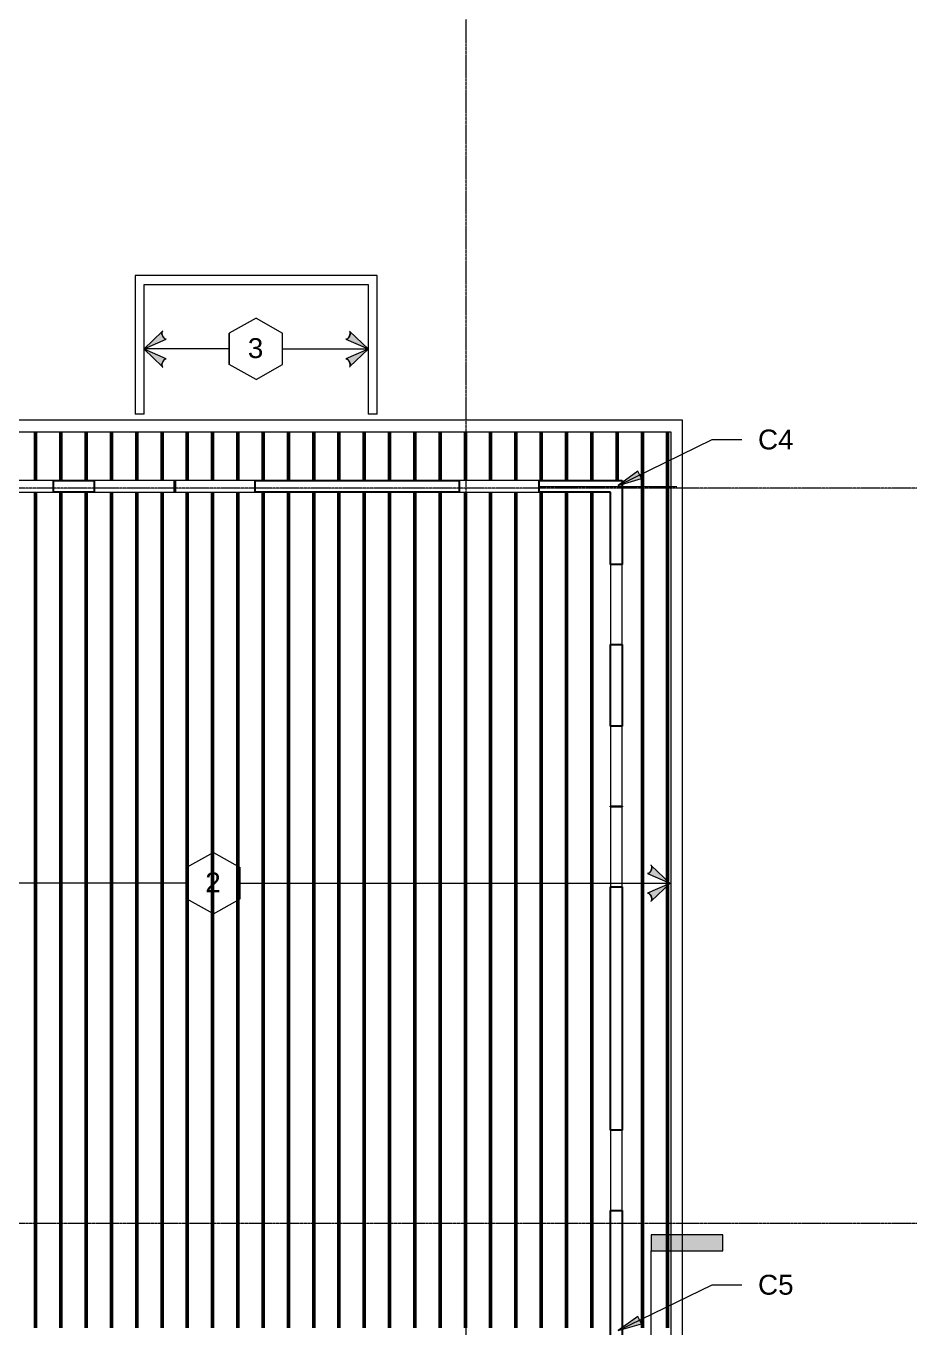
# Model space of a CAD drawing. Header units: inches. Extents: x -4036 to -1914, y 2 to 12338.
# Drawn here: x -2382 to -1959, y 10418 to 11036 of the extents above; entities that cross this region are included whole.
import ezdxf

# ---------------------------------------------------------------- set-up
doc = ezdxf.new("R2010")
doc.units = ezdxf.units.IN
doc.header["$MEASUREMENT"] = 0
doc.linetypes.add('Línea de rejilla', pattern=[0.875, 0.5, -0.125, 0.125, -0.125])
for name, color, linetype, lineweight in [('A-ANNO-NOTE', 131, 'Continuous', 9), ('A-DETL-GENF', 92, 'Continuous', 9), ('A-DETL-THIN', 151, 'Continuous', 9), ('A-WALL', 113, 'Continuous', 9), ('G-ANNO-SYMB', 111, 'Continuous', 9), ('G-ANNO-TEXT', 231, 'Continuous', 9), ('I-WALL', 2, 'Continuous', 9), ('S-BEAM', 12, 'Continuous', 9), ('S-BEAM-ANLY', 10, 'Continuous', 50), ('S-GRID', 1, 'Continuous', 9)]:
    doc.layers.add(name, color=color, linetype=linetype, lineweight=lineweight)
doc.styles.add('Arial', font='arial.ttf', dxfattribs={"height": 9.448819})

# ---------------------------------------------------------------- blocks, each defined once
blk = doc.blocks.new('TRUSS - 24_-V50-FRAMING PLAN - 2ND FLOOR')
at = {"layer": 'S-BEAM'}
for p, q in [((184.15, 0), (-212.8, 0)), ((212.8, 0), (189.65, 0))]:
    blk.add_line(p, q, dxfattribs=at)
blk = doc.blocks.new('TRUSS - 24_-V49-FRAMING PLAN - 2ND FLOOR')
at = {"layer": 'S-BEAM'}
blk.add_line((212.8, 0), (189.65, 0), dxfattribs=at)
blk = doc.blocks.new('TRUSS - 24_-1506883-FRAMING PLAN - 2ND FLOOR')
at = {"layer": 'S-BEAM'}
blk.add_line((212.8, 0), (-212.8, 0), dxfattribs=at)
blk = doc.blocks.new('TRUSS - 24_-V86-FRAMING PLAN - 2ND FLOOR')
at = {"layer": 'S-BEAM'}
for p, q in [((-2.63, 0), (-212.8, 0)), ((-1.05, 0), (-2.14, 0)), ((212.8, 0), (-0.55, 0))]:
    blk.add_line(p, q, dxfattribs=at)
blk = doc.blocks.new('TRUSSES - TRUSSES-1430589-FRAMING PLAN - 2ND FLOOR')
at = {"layer": 'A-DETL-GENF'}
h = blk.add_hatch(color=256, dxfattribs=at)
h.paths.add_polyline_path([(-207.94, 8.4), (-216.54, 0.23), (-206.18, 4.79), (-206.39, 4.81), (-206.61, 4.9), (-206.85, 5.06), (-207.3, 5.53), (-207.7, 6.17), (-207.97, 6.89), (-208.08, 7.59), (-208.03, 8.17)], flags=0)
h.paths.add_polyline_path([(-216.54, 0), (-207.94, -8.17), (-208.03, -7.95), (-208.08, -7.68), (-208.05, -7.02), (-207.85, -6.3), (-207.51, -5.61), (-207.08, -5.04), (-206.61, -4.68), (-206.39, -4.59), (-206.18, -4.56), (-205.99, -4.6)], flags=0)
h = blk.add_hatch(color=256, dxfattribs=at)
h.paths.add_polyline_path([(207.94, 8.4), (208.03, 8.17), (208.08, 7.9), (208.05, 7.25), (207.85, 6.53), (207.51, 5.84), (207.08, 5.27), (206.61, 4.9), (206.39, 4.81), (206.18, 4.79), (205.99, 4.83), (216.54, 0.23)], flags=0)
h.paths.add_polyline_path([(216.54, 0), (206.18, -4.56), (206.39, -4.59), (206.61, -4.68), (206.85, -4.83), (207.3, -5.31), (207.7, -5.95), (207.97, -6.66), (208.08, -7.36), (208.03, -7.95), (207.94, -8.17), (212.49, -3.85)], flags=0)
for p, q in [((0, 14.61), (-12.61, 7.43)), ((0, 14.61), (12.85, 7.43)), ((-207.94, 8.4), (-216.54, 0.23)), ((-207.94, 8.4), (-207.66, 8.66)), ((-12.61, 7.43), (-12.61, -7.43)), ((12.85, -7.43), (12.85, 7.43)), ((12.85, 7.43), (12.85, -7.43)), ((207.94, 8.4), (207.66, 8.66)), ((216.54, 0.23), (207.94, 8.4)), ((-216.54, 0.23), (-205.99, 4.83)), ((-216.54, 0), (-207.94, -8.17)), ((-205.99, -4.6), (-216.54, 0)), ((-12.61, 0), (-216.54, 0)), ((12.85, 0), (216.54, 0)), ((205.99, 4.83), (216.54, 0.23)), ((216.54, 0), (205.99, -4.6)), ((207.94, -8.17), (216.54, 0)), ((-207.94, -8.17), (-207.66, -8.43)), ((0, -14.56), (-12.61, -7.43)), ((0, -14.56), (12.85, -7.43)), ((207.94, -8.17), (207.66, -8.43))]:
    blk.add_line(p, q, dxfattribs=at)
for centre, major_axis, start_param, end_param in [((-206.82, 6.74), (-0.84, 1.91), 0.527907, 1.031328), ((-206.82, 6.74), (-0.84, 1.91), 1.058732, 1.553534), ((-206.82, 6.74), (-0.84, 1.91), 0, 0.515859), ((-206.82, 6.74), (-0.84, 1.91), 1.586991, 2.08013), ((206.82, 6.74), (0.84, 1.91), 4.203055, 4.696194), ((206.82, 6.74), (0.84, 1.91), 5.767326, 6.283185), ((206.82, 6.74), (0.84, 1.91), 4.729651, 5.224453), ((206.82, 6.74), (0.84, 1.91), 5.251857, 5.755279), ((-206.82, 6.74), (-0.84, 1.91), 2.111632, 2.609761), ((-206.82, 6.74), (-0.84, 1.91), 2.630892, 3.141593), ((206.82, 6.74), (0.84, 1.91), 3.141593, 3.652293), ((206.82, 6.74), (0.84, 1.91), 3.673425, 4.171554), ((-206.82, -6.52), (0.84, 1.91), 1.588058, 2.082861), ((-206.82, -6.52), (0.84, 1.91), 1.061463, 1.554602), ((-206.82, -6.52), (0.84, 1.91), 0.531832, 1.029961), ((-206.82, -6.52), (0.84, 1.91), 0, 0.5107), ((206.82, -6.52), (-0.84, 1.91), 5.772485, 6.283185), ((206.82, -6.52), (-0.84, 1.91), 5.253224, 5.751353), ((206.82, -6.52), (-0.84, 1.91), 4.728584, 5.221723), ((206.82, -6.52), (-0.84, 1.91), 4.200325, 4.695127), ((-206.82, -6.52), (0.84, 1.91), 2.110265, 2.613686), ((-206.82, -6.52), (0.84, 1.91), 2.625734, 3.141593), ((206.82, -6.52), (-0.84, 1.91), 3.141593, 3.657452), ((206.82, -6.52), (-0.84, 1.91), 3.669499, 4.172921)]:
    blk.add_ellipse(centre, major_axis=major_axis, ratio=0.493649, start_param=start_param, end_param=end_param, dxfattribs=at)
for points, knots in [([(-205.99, 4.83), (-206.05, 4.81), (-206.17, 4.78), (-206.39, 4.8), (-206.61, 4.89), (-206.93, 5.1), (-207.32, 5.5), (-207.72, 6.16), (-208.02, 6.96), (-208.11, 7.64), (-208.05, 8.12), (-207.98, 8.31), (-207.94, 8.4)], [0, 0, 0, 0, 0.066667, 0.133333, 0.2, 0.266667, 0.4, 0.533333, 0.666667, 0.833333, 0.916667, 1, 1, 1, 1]), ([(207.94, 8.4), (207.97, 8.33), (208.03, 8.18), (208.1, 7.82), (208.07, 7.26), (207.87, 6.52), (207.54, 5.84), (207.14, 5.3), (206.73, 4.94), (206.39, 4.79), (206.15, 4.78), (206.04, 4.81), (205.99, 4.83)], [0, 0, 0, 0, 0.066667, 0.133333, 0.266667, 0.4, 0.533333, 0.65, 0.766667, 0.883333, 0.941667, 1, 1, 1, 1]), ([(-207.94, -8.17), (-207.97, -8.1), (-208.03, -7.96), (-208.1, -7.59), (-208.07, -7.03), (-207.87, -6.3), (-207.54, -5.62), (-207.14, -5.08), (-206.73, -4.71), (-206.39, -4.57), (-206.15, -4.55), (-206.04, -4.58), (-205.99, -4.6)], [0, 0, 0, 0, 0.066667, 0.133333, 0.266667, 0.4, 0.533333, 0.65, 0.766667, 0.883333, 0.941667, 1, 1, 1, 1]), ([(205.99, -4.6), (206.05, -4.58), (206.17, -4.55), (206.39, -4.57), (206.61, -4.67), (206.93, -4.87), (207.32, -5.28), (207.72, -5.93), (208.02, -6.73), (208.11, -7.41), (208.05, -7.9), (207.98, -8.09), (207.94, -8.17)], [0, 0, 0, 0, 0.066667, 0.133333, 0.2, 0.266667, 0.4, 0.533333, 0.666667, 0.833333, 0.916667, 1, 1, 1, 1])]:
    blk.add_open_spline(points, degree=3, knots=knots, dxfattribs=at)
blk = doc.blocks.new('TRUSSES - TRUSSES-1431472-FRAMING PLAN - 2ND FLOOR')
at = {"layer": 'A-DETL-GENF'}
h = blk.add_hatch(color=256, dxfattribs=at)
h.paths.add_polyline_path([(-44.56, 8.4), (-53.16, 0.23), (-42.8, 4.79), (-43.02, 4.81), (-43.24, 4.9), (-43.48, 5.06), (-43.93, 5.53), (-44.32, 6.17), (-44.59, 6.89), (-44.71, 7.59), (-44.65, 8.17)], flags=0)
h.paths.add_polyline_path([(-53.16, 0), (-44.56, -8.17), (-44.65, -7.95), (-44.7, -7.68), (-44.67, -7.02), (-44.48, -6.3), (-44.14, -5.61), (-43.71, -5.04), (-43.24, -4.68), (-43.02, -4.59), (-42.8, -4.56), (-42.62, -4.6), (-47.87, -2.31)], flags=0)
h = blk.add_hatch(color=256, dxfattribs=at)
h.paths.add_polyline_path([(44.56, 8.4), (44.65, 8.17), (44.7, 7.9), (44.67, 7.25), (44.48, 6.53), (44.14, 5.84), (43.71, 5.27), (43.24, 4.9), (43.02, 4.81), (42.8, 4.79), (42.62, 4.83), (53.16, 0.23)], flags=0)
h.paths.add_polyline_path([(53.16, 0), (42.8, -4.56), (43.02, -4.59), (43.24, -4.68), (43.48, -4.83), (43.93, -5.31), (44.32, -5.95), (44.59, -6.66), (44.71, -7.36), (44.65, -7.95), (44.56, -8.17)], flags=0)
for p, q in [((0, 14.61), (-12.61, 7.43)), ((0, 14.61), (12.85, 7.43)), ((-44.56, 8.4), (-53.16, 0.23)), ((-44.56, 8.4), (-44.29, 8.66)), ((-12.61, 7.43), (-12.61, -7.43)), ((12.85, -7.43), (12.85, 7.43)), ((12.85, 7.43), (12.85, -7.43)), ((44.56, 8.4), (44.29, 8.66)), ((53.16, 0.23), (44.56, 8.4)), ((-53.16, 0.23), (-42.62, 4.83)), ((-53.16, 0), (-44.56, -8.17)), ((-42.62, -4.6), (-53.16, 0)), ((-12.61, 0), (-53.16, 0)), ((12.85, 0), (53.16, 0)), ((42.62, 4.83), (53.16, 0.23)), ((53.16, 0), (42.62, -4.6)), ((44.56, -8.17), (53.16, 0)), ((-44.56, -8.17), (-44.29, -8.43)), ((0, -14.56), (-12.61, -7.43)), ((0, -14.56), (12.85, -7.43)), ((44.56, -8.17), (44.29, -8.43))]:
    blk.add_line(p, q, dxfattribs=at)
for centre, major_axis, start_param, end_param in [((-43.45, 6.74), (-0.84, 1.91), 0.527907, 1.031328), ((-43.45, 6.74), (-0.84, 1.91), 1.058732, 1.553534), ((-43.45, 6.74), (-0.84, 1.91), 0, 0.515859), ((-43.45, 6.74), (-0.84, 1.91), 1.586991, 2.08013), ((43.45, 6.74), (0.84, 1.91), 4.203055, 4.696194), ((43.45, 6.74), (0.84, 1.91), 5.767326, 6.283185), ((43.45, 6.74), (0.84, 1.91), 4.729651, 5.224453), ((43.45, 6.74), (0.84, 1.91), 5.251857, 5.755279), ((-43.45, 6.74), (-0.84, 1.91), 2.111632, 2.609761), ((-43.45, 6.74), (-0.84, 1.91), 2.630892, 3.141593), ((43.45, 6.74), (0.84, 1.91), 3.141593, 3.652293), ((43.45, 6.74), (0.84, 1.91), 3.673425, 4.171554), ((-43.45, -6.52), (0.84, 1.91), 1.588058, 2.082861), ((-43.45, -6.52), (0.84, 1.91), 1.061463, 1.554602), ((-43.45, -6.52), (0.84, 1.91), 0.531832, 1.029961), ((-43.45, -6.52), (0.84, 1.91), 0, 0.5107), ((43.45, -6.52), (-0.84, 1.91), 5.772485, 6.283185), ((43.45, -6.52), (-0.84, 1.91), 5.253224, 5.751353), ((43.45, -6.52), (-0.84, 1.91), 4.728584, 5.221723), ((43.45, -6.52), (-0.84, 1.91), 4.200325, 4.695127), ((-43.45, -6.52), (0.84, 1.91), 2.110265, 2.613686), ((-43.45, -6.52), (0.84, 1.91), 2.625734, 3.141593), ((43.45, -6.52), (-0.84, 1.91), 3.141593, 3.657452), ((43.45, -6.52), (-0.84, 1.91), 3.669499, 4.172921)]:
    blk.add_ellipse(centre, major_axis=major_axis, ratio=0.493649, start_param=start_param, end_param=end_param, dxfattribs=at)
for points, knots in [([(-42.62, 4.83), (-42.68, 4.81), (-42.8, 4.78), (-43.01, 4.8), (-43.24, 4.89), (-43.55, 5.1), (-43.94, 5.5), (-44.34, 6.16), (-44.64, 6.96), (-44.74, 7.64), (-44.68, 8.12), (-44.61, 8.31), (-44.56, 8.4)], [0, 0, 0, 0, 0.066667, 0.133333, 0.2, 0.266667, 0.4, 0.533333, 0.666667, 0.833333, 0.916667, 1, 1, 1, 1]), ([(44.56, 8.4), (44.6, 8.33), (44.66, 8.18), (44.73, 7.82), (44.7, 7.26), (44.5, 6.52), (44.17, 5.84), (43.77, 5.3), (43.36, 4.94), (43.02, 4.79), (42.78, 4.78), (42.67, 4.81), (42.62, 4.83)], [0, 0, 0, 0, 0.066667, 0.133333, 0.266667, 0.4, 0.533333, 0.65, 0.766667, 0.883333, 0.941667, 1, 1, 1, 1]), ([(-44.56, -8.17), (-44.6, -8.1), (-44.66, -7.96), (-44.73, -7.59), (-44.7, -7.03), (-44.5, -6.3), (-44.17, -5.62), (-43.77, -5.08), (-43.36, -4.71), (-43.02, -4.57), (-42.78, -4.55), (-42.67, -4.58), (-42.62, -4.6)], [0, 0, 0, 0, 0.066667, 0.133333, 0.266667, 0.4, 0.533333, 0.65, 0.766667, 0.883333, 0.941667, 1, 1, 1, 1]), ([(42.62, -4.6), (42.68, -4.58), (42.8, -4.55), (43.01, -4.57), (43.24, -4.67), (43.55, -4.87), (43.94, -5.28), (44.34, -5.93), (44.64, -6.73), (44.74, -7.41), (44.68, -7.9), (44.61, -8.09), (44.56, -8.17)], [0, 0, 0, 0, 0.066667, 0.133333, 0.2, 0.266667, 0.4, 0.533333, 0.666667, 0.833333, 0.916667, 1, 1, 1, 1])]:
    blk.add_open_spline(points, degree=3, knots=knots, dxfattribs=at)
blk = doc.blocks.new('Vista de diseño - Extremo final de sección - Rellenado-14997-FRAMING PLAN - 2ND FLOOR')
at = {"layer": 'G-ANNO-SYMB'}
blk.add_hatch(color=256, dxfattribs=at).paths.add_polyline_path([(0, 0.3543), (0, 0), (-0.0787, 0), (-0.0787, 0.3543)], flags=0)
for p, q in [((0, 0.3543), (-0.0787, 0.3543)), ((-0.0787, 0.3543), (-0.0787, 0)), ((0, 0), (0, 0.3543)), ((-0.0787, 0), (0, 0))]:
    blk.add_line(p, q, dxfattribs=at)

msp = doc.modelspace()

# ---------------------------------------------------------------- hatches: boundary and pattern name
at = {"layer": 'G-ANNO-TEXT'}
for points in [[(-2101.19, 10817.73), (-2090.13, 10820.92), (-2091.89, 10824.51)], [(-2101.19, 10416.28), (-2090.13, 10419.47), (-2091.89, 10423.06)]]:
    msp.add_hatch(color=50, dxfattribs=at).paths.add_polyline_path(points, flags=0)

# ---------------------------------------------------------------- linework, layer by layer
at = {"layer": 'A-DETL-THIN'}
msp.add_line((-2138.91, 10817.24), (-2073.42, 10817.24), dxfattribs=at)
at = {"layer": 'A-WALL'}
for p, q in [((-2215.71, 10917.39), (-2330.54, 10917.39)), ((-2330.54, 10917.39), (-2330.54, 10851.58)), ((-2215.71, 10851.58), (-2215.71, 10917.39)), ((-2326.29, 10913.14), (-2219.96, 10913.14)), ((-2326.29, 10851.58), (-2326.29, 10913.14)), ((-2219.96, 10913.14), (-2219.96, 10851.58)), ((-2326.29, 10851.58), (-2330.54, 10851.58)), ((-2215.71, 10851.58), (-2219.96, 10851.58))]:
    msp.add_line(p, q, dxfattribs=at)
at = {"layer": 'G-ANNO-SYMB'}
msp.add_line((-2085.59, 10369.28), (-2085.59, 10454.14), dxfattribs=at)
at = {"layer": 'G-ANNO-TEXT', "color": 50}
for p, q in [((-2101.19, 10817.73), (-2056.7, 10839.51)), ((-2056.7, 10839.51), (-2042.55, 10839.51)), ((-2091.89, 10824.51), (-2101.19, 10817.73)), ((-2090.13, 10820.92), (-2091.89, 10824.51)), ((-2101.19, 10817.73), (-2090.13, 10820.92)), ((-2101.19, 10416.28), (-2056.7, 10438.06)), ((-2056.7, 10438.06), (-2042.55, 10438.06)), ((-2091.89, 10423.06), (-2101.19, 10416.28)), ((-2101.19, 10416.28), (-2090.13, 10419.47)), ((-2090.13, 10419.47), (-2091.89, 10423.06))]:
    msp.add_line(p, q, dxfattribs=at)
at = {"layer": 'I-WALL'}
for p, q in [((-2070.67, 10848.64), (-3402.8, 10848.64)), ((-2070.67, 9982.94), (-2070.67, 10848.64)), ((-3403.17, 10843.14), (-2076.17, 10843.14)), ((-2076.17, 10843.14), (-2076.17, 9988.44)), ((-2369.31, 10819.99), (-2407.34, 10819.99)), ((-2311.9, 10819.99), (-2349.92, 10819.99)), ((-2273.5, 10819.99), (-2311.52, 10819.99)), ((-2138.72, 10819.99), (-2176.75, 10819.99)), ((-2407.34, 10814.49), (-2369.31, 10814.49)), ((-2349.92, 10814.49), (-2311.9, 10814.49)), ((-2311.52, 10814.49), (-2273.5, 10814.49)), ((-2176.75, 10814.49), (-2138.72, 10814.49)), ((-2104.82, 10780.21), (-2104.82, 10742.19)), ((-2099.32, 10742.19), (-2099.32, 10780.21)), ((-2104.82, 10703.41), (-2104.82, 10665.39)), ((-2099.32, 10665.39), (-2099.32, 10703.41)), ((-2104.82, 10665.01), (-2104.82, 10626.99)), ((-2099.32, 10626.99), (-2099.32, 10665.01)), ((-2104.82, 10511.41), (-2104.82, 10473.39)), ((-2099.32, 10473.39), (-2099.32, 10511.41))]:
    msp.add_line(p, q, dxfattribs=at)
at = {"layer": 'I-WALL', "lineweight": 25}
for p, q in [((-2369.31, 10819.99), (-2349.92, 10819.99)), ((-2369.31, 10814.49), (-2369.31, 10819.99)), ((-2349.92, 10819.99), (-2349.92, 10814.49)), ((-2311.9, 10819.99), (-2311.52, 10819.99)), ((-2311.9, 10814.49), (-2311.9, 10819.99)), ((-2311.52, 10819.99), (-2311.52, 10814.49)), ((-2273.5, 10819.99), (-2176.75, 10819.99)), ((-2273.5, 10814.49), (-2273.5, 10819.99)), ((-2176.75, 10819.99), (-2176.75, 10814.49)), ((-2138.72, 10819.99), (-2099.32, 10819.99)), ((-2138.72, 10814.49), (-2138.72, 10819.99)), ((-2099.32, 10819.99), (-2099.32, 10780.21)), ((-2349.92, 10814.49), (-2369.31, 10814.49)), ((-2311.52, 10814.49), (-2311.9, 10814.49)), ((-2176.75, 10814.49), (-2273.5, 10814.49)), ((-2104.82, 10814.49), (-2138.72, 10814.49)), ((-2104.82, 10780.21), (-2104.82, 10814.49)), ((-2099.32, 10780.21), (-2104.82, 10780.21)), ((-2104.82, 10703.41), (-2104.82, 10742.19)), ((-2104.82, 10742.19), (-2099.32, 10742.19)), ((-2099.32, 10742.19), (-2099.32, 10703.41)), ((-2099.32, 10703.41), (-2104.82, 10703.41)), ((-2104.82, 10665.01), (-2104.82, 10665.39)), ((-2104.82, 10665.39), (-2099.32, 10665.39)), ((-2099.32, 10665.01), (-2104.82, 10665.01)), ((-2099.32, 10665.39), (-2099.32, 10665.01)), ((-2104.82, 10511.41), (-2104.82, 10626.99)), ((-2104.82, 10626.99), (-2099.32, 10626.99)), ((-2099.32, 10626.99), (-2099.32, 10511.41)), ((-2099.32, 10511.41), (-2104.82, 10511.41)), ((-2104.82, 10396.21), (-2104.82, 10473.39)), ((-2104.82, 10473.39), (-2099.32, 10473.39)), ((-2099.32, 10473.39), (-2099.32, 10396.21))]:
    msp.add_line(p, q, dxfattribs=at)
at = {"layer": 'S-BEAM-ANLY', "color": 7}
for p, q in [((-2377.77, 10819.99), (-2377.77, 10843.14)), ((-2365.77, 10819.99), (-2365.77, 10843.14)), ((-2353.77, 10819.99), (-2353.77, 10843.14)), ((-2341.77, 10819.99), (-2341.77, 10843.14)), ((-2329.77, 10819.99), (-2329.77, 10843.14)), ((-2317.77, 10819.99), (-2317.77, 10843.14)), ((-2305.77, 10819.99), (-2305.77, 10843.14)), ((-2293.77, 10819.99), (-2293.77, 10843.14)), ((-2281.77, 10819.99), (-2281.77, 10843.14)), ((-2269.77, 10819.99), (-2269.77, 10843.14)), ((-2257.77, 10819.99), (-2257.77, 10843.14)), ((-2245.77, 10819.99), (-2245.77, 10843.14)), ((-2233.77, 10819.99), (-2233.77, 10843.14)), ((-2221.77, 10819.99), (-2221.77, 10843.14)), ((-2209.77, 10819.99), (-2209.77, 10843.14)), ((-2197.77, 10819.99), (-2197.77, 10843.14)), ((-2185.77, 10819.99), (-2185.77, 10843.14)), ((-2173.77, 10819.99), (-2173.77, 10843.14)), ((-2161.77, 10819.99), (-2161.77, 10843.14)), ((-2149.77, 10819.99), (-2149.77, 10843.14)), ((-2137.77, 10819.99), (-2137.77, 10843.14)), ((-2125.77, 10819.99), (-2125.77, 10843.14)), ((-2113.77, 10819.99), (-2113.77, 10843.14)), ((-2101.77, 10819.99), (-2101.77, 10843.14)), ((-2089.77, 10813.14), (-2089.77, 10843.14)), ((-2077.77, 10813.14), (-2077.77, 10843.14)), ((-2377.77, 10813.14), (-2377.77, 10814.49)), ((-2377.77, 10447.54), (-2377.77, 10813.14)), ((-2365.77, 10813.14), (-2365.77, 10814.49)), ((-2365.77, 10447.54), (-2365.77, 10813.14)), ((-2353.77, 10813.14), (-2353.77, 10814.49)), ((-2353.77, 10447.54), (-2353.77, 10813.14)), ((-2341.77, 10813.14), (-2341.77, 10814.49)), ((-2341.77, 10447.54), (-2341.77, 10813.14)), ((-2329.77, 10813.14), (-2329.77, 10814.49)), ((-2329.77, 10447.54), (-2329.77, 10813.14)), ((-2317.77, 10813.14), (-2317.77, 10814.49)), ((-2317.77, 10447.54), (-2317.77, 10813.14)), ((-2305.77, 10813.14), (-2305.77, 10814.49)), ((-2305.77, 10447.54), (-2305.77, 10813.14)), ((-2293.77, 10813.14), (-2293.77, 10814.49)), ((-2293.77, 10447.54), (-2293.77, 10813.14)), ((-2281.77, 10813.14), (-2281.77, 10814.49)), ((-2281.77, 10447.54), (-2281.77, 10813.14)), ((-2269.77, 10813.14), (-2269.77, 10814.49)), ((-2269.77, 10447.54), (-2269.77, 10813.14)), ((-2257.77, 10813.14), (-2257.77, 10814.49)), ((-2257.77, 10447.54), (-2257.77, 10813.14)), ((-2245.77, 10813.14), (-2245.77, 10814.49)), ((-2245.77, 10447.54), (-2245.77, 10813.14)), ((-2233.77, 10813.14), (-2233.77, 10814.49)), ((-2233.77, 10447.54), (-2233.77, 10813.14)), ((-2221.77, 10813.14), (-2221.77, 10814.49)), ((-2221.77, 10447.54), (-2221.77, 10813.14)), ((-2209.77, 10813.14), (-2209.77, 10814.49)), ((-2209.77, 10447.54), (-2209.77, 10813.14)), ((-2197.77, 10813.14), (-2197.77, 10814.49)), ((-2197.77, 10447.54), (-2197.77, 10813.14)), ((-2185.77, 10813.14), (-2185.77, 10814.49)), ((-2185.77, 10447.54), (-2185.77, 10813.14)), ((-2173.77, 10813.14), (-2173.77, 10814.49)), ((-2173.77, 10447.54), (-2173.77, 10813.14)), ((-2161.77, 10813.14), (-2161.77, 10814.49)), ((-2161.77, 10447.54), (-2161.77, 10813.14)), ((-2149.77, 10813.14), (-2149.77, 10814.49)), ((-2149.77, 10447.54), (-2149.77, 10813.14)), ((-2137.77, 10813.14), (-2137.77, 10814.49)), ((-2137.77, 10447.54), (-2137.77, 10813.14)), ((-2125.77, 10813.14), (-2125.77, 10814.49)), ((-2125.77, 10447.54), (-2125.77, 10813.14)), ((-2113.77, 10813.14), (-2113.77, 10814.49)), ((-2113.77, 10447.54), (-2113.77, 10813.14)), ((-2089.77, 10447.54), (-2089.77, 10813.14)), ((-2077.77, 10629.78), (-2077.77, 10813.14)), ((-2077.77, 10628.2), (-2077.77, 10629.29)), ((-2077.77, 10447.54), (-2077.77, 10627.71)), ((-2377.77, 10417.54), (-2377.77, 10447.54)), ((-2365.77, 10417.54), (-2365.77, 10447.54)), ((-2353.77, 10417.54), (-2353.77, 10447.54)), ((-2341.77, 10417.54), (-2341.77, 10447.54)), ((-2329.77, 10417.54), (-2329.77, 10447.54)), ((-2317.77, 10417.54), (-2317.77, 10447.54)), ((-2305.77, 10417.54), (-2305.77, 10447.54)), ((-2293.77, 10417.54), (-2293.77, 10447.54)), ((-2281.77, 10417.54), (-2281.77, 10447.54)), ((-2269.77, 10417.54), (-2269.77, 10447.54)), ((-2257.77, 10417.54), (-2257.77, 10447.54)), ((-2245.77, 10417.54), (-2245.77, 10447.54)), ((-2233.77, 10417.54), (-2233.77, 10447.54)), ((-2221.77, 10417.54), (-2221.77, 10447.54)), ((-2209.77, 10417.54), (-2209.77, 10447.54)), ((-2197.77, 10417.54), (-2197.77, 10447.54)), ((-2185.77, 10417.54), (-2185.77, 10447.54)), ((-2173.77, 10417.54), (-2173.77, 10447.54)), ((-2161.77, 10417.54), (-2161.77, 10447.54)), ((-2149.77, 10417.54), (-2149.77, 10447.54)), ((-2137.77, 10417.54), (-2137.77, 10447.54)), ((-2125.77, 10417.54), (-2125.77, 10447.54)), ((-2113.77, 10417.54), (-2113.77, 10447.54)), ((-2089.77, 10417.54), (-2089.77, 10447.54)), ((-2077.77, 10417.54), (-2077.77, 10447.54))]:
    msp.add_line(p, q, dxfattribs=at)
at = {"layer": 'S-GRID', "linetype": 'Línea de rejilla'}
for p, q in [((-2173.32, 9786.33), (-2173.32, 12288.56)), ((-1959.43, 10816.44), (-3987.13, 10816.44)), ((-1959.43, 10467.19), (-3987.13, 10467.19))]:
    msp.add_line(p, q, dxfattribs=at)

# ---------------------------------------------------------------- block references
at = {"layer": 'A-DETL-GENF', "rotation": 180}
for name, p in [('TRUSSES - TRUSSES-1431472-FRAMING PLAN - 2ND FLOOR', (-2273.12, 10882.58)), ('TRUSSES - TRUSSES-1430589-FRAMING PLAN - 2ND FLOOR', (-2293.33, 10628.86))]:
    msp.add_blockref(name, p, dxfattribs=at)
at = {"layer": 'G-ANNO-SYMB', "xscale": 95.99999999999994, "yscale": 95.99999999999994, "zscale": 95.99999999999994, "rotation": 269.9999999999998}
msp.add_blockref('Vista de diseño - Extremo final de sección - Rellenado-14997-FRAMING PLAN - 2ND FLOOR', (-2085.59, 10454.14), dxfattribs=at)
at = {"layer": 'S-BEAM', "rotation": 90.00000000000037}
for name, p in [('TRUSS - 24_-V50-FRAMING PLAN - 2ND FLOOR', (-2377.77, 10630.34)), ('TRUSS - 24_-V50-FRAMING PLAN - 2ND FLOOR', (-2365.77, 10630.34)), ('TRUSS - 24_-V50-FRAMING PLAN - 2ND FLOOR', (-2353.77, 10630.34)), ('TRUSS - 24_-V50-FRAMING PLAN - 2ND FLOOR', (-2341.77, 10630.34)), ('TRUSS - 24_-V50-FRAMING PLAN - 2ND FLOOR', (-2329.77, 10630.34)), ('TRUSS - 24_-V50-FRAMING PLAN - 2ND FLOOR', (-2317.77, 10630.34)), ('TRUSS - 24_-V50-FRAMING PLAN - 2ND FLOOR', (-2305.77, 10630.34)), ('TRUSS - 24_-V50-FRAMING PLAN - 2ND FLOOR', (-2293.77, 10630.34)), ('TRUSS - 24_-V50-FRAMING PLAN - 2ND FLOOR', (-2281.77, 10630.34)), ('TRUSS - 24_-V50-FRAMING PLAN - 2ND FLOOR', (-2269.77, 10630.34)), ('TRUSS - 24_-V50-FRAMING PLAN - 2ND FLOOR', (-2257.77, 10630.34)), ('TRUSS - 24_-V50-FRAMING PLAN - 2ND FLOOR', (-2245.77, 10630.34)), ('TRUSS - 24_-V50-FRAMING PLAN - 2ND FLOOR', (-2233.77, 10630.34)), ('TRUSS - 24_-V50-FRAMING PLAN - 2ND FLOOR', (-2221.77, 10630.34)), ('TRUSS - 24_-V50-FRAMING PLAN - 2ND FLOOR', (-2209.77, 10630.34)), ('TRUSS - 24_-V50-FRAMING PLAN - 2ND FLOOR', (-2197.77, 10630.34)), ('TRUSS - 24_-V50-FRAMING PLAN - 2ND FLOOR', (-2185.77, 10630.34)), ('TRUSS - 24_-V50-FRAMING PLAN - 2ND FLOOR', (-2173.77, 10630.34)), ('TRUSS - 24_-V50-FRAMING PLAN - 2ND FLOOR', (-2161.77, 10630.34)), ('TRUSS - 24_-V50-FRAMING PLAN - 2ND FLOOR', (-2149.77, 10630.34)), ('TRUSS - 24_-V50-FRAMING PLAN - 2ND FLOOR', (-2137.77, 10630.34)), ('TRUSS - 24_-V50-FRAMING PLAN - 2ND FLOOR', (-2125.77, 10630.34)), ('TRUSS - 24_-V50-FRAMING PLAN - 2ND FLOOR', (-2113.77, 10630.34)), ('TRUSS - 24_-V49-FRAMING PLAN - 2ND FLOOR', (-2101.77, 10630.34)), ('TRUSS - 24_-1506883-FRAMING PLAN - 2ND FLOOR', (-2089.77, 10630.34)), ('TRUSS - 24_-V86-FRAMING PLAN - 2ND FLOOR', (-2077.77, 10630.34))]:
    msp.add_blockref(name, p, dxfattribs=at)

# ---------------------------------------------------------------- texts
at = {"layer": 'A-ANNO-NOTE', "char_height": 9.45, "width": 8.787, "attachment_point": 1, "style": 'Arial'}
for s, insert in [('3', (-2277.04, 10887.64)), ('2', (-2297.25, 10633.91))]:
    msp.add_mtext(s, dxfattribs=dict(at, insert=insert))
at = {"layer": 'G-ANNO-TEXT', "color": 7, "char_height": 9.449, "width": 20.301, "attachment_point": 1, "style": 'Arial'}
for s, insert in [('C4', (-2034.87, 10844.24)), ('C5', (-2034.87, 10442.79))]:
    msp.add_mtext(s, dxfattribs=dict(at, insert=insert))

doc.saveas('drawing.dxf')
